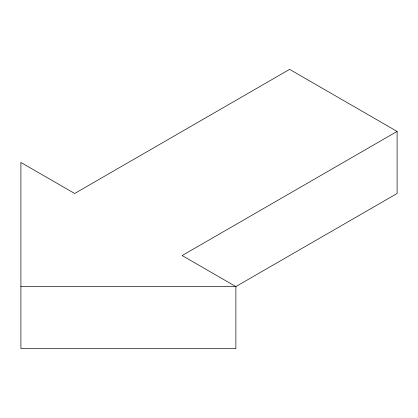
<?xml version="1.0" encoding="UTF-8"?>
<svg xmlns="http://www.w3.org/2000/svg" width="418" height="418" viewBox="0 0 418 418"><rect width="100%" height="100%" fill="white"/><g stroke="black" fill="none" stroke-linecap="round" stroke-linejoin="round"><path stroke-width="0.63" d="M397.1 131.43L182.128 255.544L235.872 286.57L235.872 348.628L20.9 348.628L20.9 162.456L74.644 193.487L289.617 69.372L397.1 131.43L397.1 193.487L235.731 286.654M20.9 286.57L235.872 286.57"/></g></svg>
